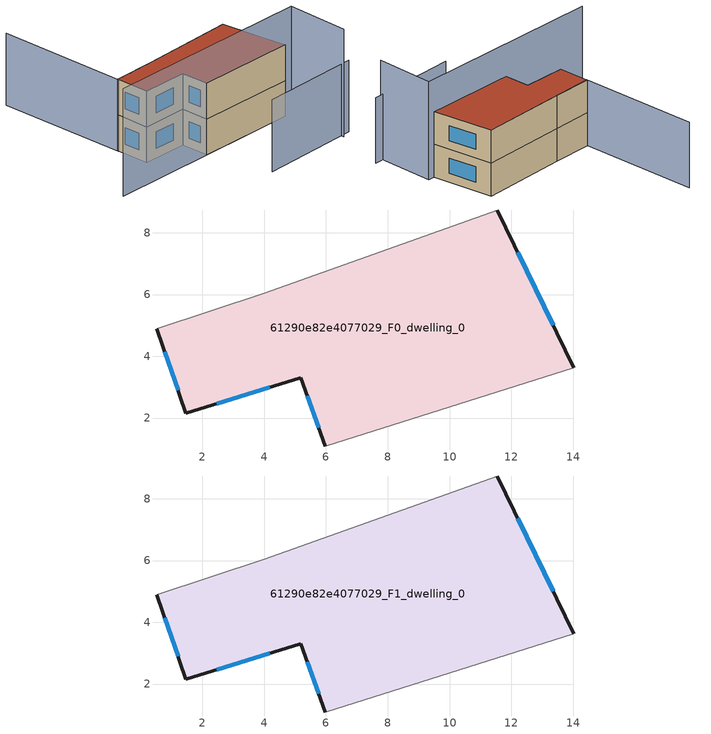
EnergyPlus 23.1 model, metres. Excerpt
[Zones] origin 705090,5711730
61290e82e4077029_F0_dwelling_0
 floor ground (EU_floor_Construction): 11.55,8.74 14.02,3.64 5.97,1.1 5.18,3.31 1.46,2.16 0.52,4.88 4,6.05 z0
 wall outside (EU_wall_Construction): 0.52,4.88 1.46,2.16 5.18,3.31 5.97,1.1 / 14.02,3.64 11.55,8.74 z0:3
 wall adiabatic (EU_wall_Construction): 11.55,8.74 4,6.05 0.52,4.88 / 5.97,1.1 14.02,3.64 z0:3
 window (EU_Window_Construction): 0.78,4.15 1.21,2.9 / 13.35,5.01 12.21,7.36 / 5.39,2.72 5.76,1.69 / 2.46,2.47 4.18,3 z0.81:2.19
61290e82e4077029_F1_dwelling_0
 floor to 61290e82e4077029_F0_dwelling_0 (EU_floor_Construction): 11.55,8.74 14.02,3.64 5.97,1.1 5.18,3.31 1.46,2.16 0.52,4.88 4,6.05 z3
 wall outside (EU_wall_Construction): 0.52,4.88 1.46,2.16 5.18,3.31 5.97,1.1 / 14.02,3.64 11.55,8.74 z3:6
 wall adiabatic (EU_wall_Construction): 11.55,8.74 4,6.05 0.52,4.88 / 5.97,1.1 14.02,3.64 z3:6
 window (EU_Window_Construction): 0.78,4.15 1.21,2.9 / 13.35,5.01 12.21,7.36 / 5.39,2.72 5.76,1.69 / 2.46,2.47 4.18,3 z3.81:5.19
 roof outside (EU_roof_Construction): 14.02,3.64 11.55,8.74 4,6.05 0.52,4.88 1.46,2.16 5.18,3.31 5.97,1.1 z6
shading: 8.95,-3.57 16.97,-0.79 / 11.55,8.74 0.53,4.81 / 0.53,4.81 -3.19,15.24 z0:6; -2.6,-1.6 14.64,3.83 / 14.64,3.83 16.25,-1.27 z0:9
[Building]
EU S2 Campaign: North Axis=0; Terrain=City; Solar Distribution=FullExterior
[Site:Location]
London: Latitude=51.5; Longitude=-0.5; Time Zone=0; Elevation=25
[SizingPeriod:WeatherFileDays]
AnnualSizingPeriod: Begin Month=1; Begin Day of Month=1; End Month=12; End Day of Month=31; Day of Week for Start Day=Monday; Use Weather File Daylight Saving Period=No; Use Weather File Rain and Snow Indicators=No
[MATERIAL]
EU_InternalMass_Material: Roughness=MediumRough; Thickness=0.1; Conductivity=1; Density=1800; Specific Heat=900; Thermal Absorptance=0.9; Solar Absorptance=0.7; Visible Absorptance=0.7
[MATERIAL:NOMASS] Roughness=MediumRough; Thermal Absorptance=0.9; Solar Absorptance=0.7; Visible Absorptance=0.7
Name | Thermal Resistance
EU_wall_NoMass | 0.555556
EU_roof_NoMass | 0.510204
EU_floor_NoMass | 1.68919
[WINDOWMATERIAL:SIMPLEGLAZINGSYSTEM]
EU_Window_SimpleGlazing: UFactor=3.96; Solar Heat Gain Coefficient=0.85; Visible Transmittance=0.85
[CONSTRUCTION]
EU_wall_Construction: EU_wall_NoMass
EU_roof_Construction: EU_roof_NoMass
EU_floor_Construction: EU_floor_NoMass
EU_Window_Construction: EU_Window_SimpleGlazing
EU_InternalMass_Construction: EU_InternalMass_Material
[ZONE] Type=1; Multiplier=1; Ceiling Height=autocalculate; Volume=167.495; Floor Area=autocalculate; Part of Total Floor Area=Yes
61290e82e4077029_F0_dwelling_0; 61290e82e4077029_F1_dwelling_0
[INTERNALMASS] Construction=EU_InternalMass_Construction; Surface Area=55.8318
Name | Zone or ZoneList
61290e82e4077029_F0_dwelling_0_EU_InternalMass | 61290e82e4077029_F0_dwelling_0
61290e82e4077029_F1_dwelling_0_EU_InternalMass | 61290e82e4077029_F1_dwelling_0
[OTHEREQUIPMENT] Fuel Type=Electricity; Design Level Calculation Method=Watts/Area; Power per Zone Floor Area=1; Fraction Latent=0; Fraction Radiant=0; Fraction Lost=0; Carbon Dioxide Generation Rate=0; EndUse Subcategory=EU_Step8_InternalGains
Name | Zone or ZoneList or Space or SpaceList | Schedule
EU_Step8_InternalGain_61290e82e4077029_F0_dwelling_0_f000 | 61290e82e4077029_F0_dwelling_0 | EU_Step8_GainSchedule_61290e82e4077029_F0_dwelling_0_f000
EU_Step8_InternalGain_61290e82e4077029_F1_dwelling_0_f000 | 61290e82e4077029_F1_dwelling_0 | EU_Step8_GainSchedule_61290e82e4077029_F1_dwelling_0_f000
[ZONEVENTILATION:DESIGNFLOWRATE] Schedule=EU_AlwaysOn; Design Flow Rate Calculation Method=AirChanges/Hour; Air Changes per Hour=0.48; Ventilation Type=Natural; Fan Pressure Rise=0; Fan Total Efficiency=1; Constant Term Coefficient=1; Temperature Term Coefficient=0; Velocity Term Coefficient=0; Velocity Squared Term Coefficient=0; Minimum Indoor Temperature=-100; Maximum Indoor Temperature=100; Delta Temperature=-100; Minimum Outdoor Temperature=-100; Maximum Outdoor Temperature=100; Maximum Wind Speed=40
Name | Zone or ZoneList or Space or SpaceList
EU_ConstantAir_61290e82e4077029_F0_dwelling_0 | 61290e82e4077029_F0_dwelling_0
EU_ConstantAir_61290e82e4077029_F1_dwelling_0 | 61290e82e4077029_F1_dwelling_0
[HVACTEMPLATE:THERMOSTAT] Constant Heating Setpoint=20; Constant Cooling Setpoint=50
EU_HeatOnly_61290e82e4077029_F0_dwelling_0; EU_HeatOnly_61290e82e4077029_F1_dwelling_0
[HVACTEMPLATE:ZONE:IDEALLOADSAIRSYSTEM] System Availability Schedule=EU_AlwaysOn; Maximum Heating Supply Air Temperature=50; Minimum Cooling Supply Air Temperature=13; Maximum Heating Supply Air Humidity Ratio=0.0156; Minimum Cooling Supply Air Humidity Ratio=0.0077; Heating Limit=NoLimit; Cooling Limit=NoLimit; Heating Availability Schedule=EU_AlwaysOn; Cooling Availability Schedule=EU_CoolingOff; Dehumidification Control Type=ConstantSensibleHeatRatio; Cooling Sensible Heat Ratio=0.7; Dehumidification Setpoint=60; Humidification Control Type=None; Humidification Setpoint=30; Outdoor Air Method=None; Outdoor Air Flow Rate per Person=0.00944; Outdoor Air Flow Rate per Zone Floor Area=0; Outdoor Air Flow Rate per Zone=0; Demand Controlled Ventilation Type=None; Outdoor Air Economizer Type=NoEconomizer; Heat Recovery Type=None; Sensible Heat Recovery Effectiveness=0.7; Latent Heat Recovery Effectiveness=0.65
Name | Template Thermostat
61290e82e4077029_F0_dwelling_0 | EU_HeatOnly_61290e82e4077029_F0_dwelling_0
61290e82e4077029_F1_dwelling_0 | EU_HeatOnly_61290e82e4077029_F1_dwelling_0
[SIZING:ZONE] Zone Cooling Design Supply Air Temperature Input Method=SupplyAirTemperature; Zone Cooling Design Supply Air Temperature=13; Zone Heating Design Supply Air Temperature Input Method=SupplyAirTemperature; Zone Heating Design Supply Air Temperature=50; Zone Cooling Design Supply Air Humidity Ratio=0.008; Zone Heating Design Supply Air Humidity Ratio=0.008; Cooling Design Air Flow Method=DesignDay; Cooling Design Air Flow Rate=0; Cooling Minimum Air Flow per Zone Floor Area=0.000762; Cooling Minimum Air Flow=0; Cooling Minimum Air Flow Fraction=0.2; Heating Design Air Flow Method=DesignDay; Heating Design Air Flow Rate=0; Heating Maximum Air Flow per Zone Floor Area=0.002032; Heating Maximum Air Flow=0.141576; Heating Maximum Air Flow Fraction=0.3; Account for Dedicated Outdoor Air System=No; Dedicated Outdoor Air System Control Strategy=NeutralSupplyAir; Dedicated Outdoor Air Low Setpoint Temperature for Design=autosize; Dedicated Outdoor Air High Setpoint Temperature for Design=autosize; Zone Load Sizing Method=Sensible Load Only No Latent Load; Zone Latent Cooling Design Supply Air Humidity Ratio Input Method=HumidityRatioDifference; Zone Cooling Design Supply Air Humidity Ratio Difference=0.005; Zone Latent Heating Design Supply Air Humidity Ratio Input Method=HumidityRatioDifference; Zone Humidification Design Supply Air Humidity Ratio Difference=0.005
61290e82e4077029_F0_dwelling_0; 61290e82e4077029_F1_dwelling_0
[SCHEDULE:CONSTANT]
Name | Hourly Value
EU_AlwaysOn | 1
EU_CoolingOff | 0
[SCHEDULE:FILE] Column Number=1; Rows to Skip at Top=0; Number of Hours of Data=8760; Column Separator=Comma; Interpolate to Timestep=No; Minutes per Item=60; Adjust Schedule for Daylight Savings=Yes
Name | File
EU_Step8_GainSchedule_61290e82e4077029_F0_dwelling_0_f000 | ../../schedules/61290e82e4077029/61290e82e4077029_F0_dwelling_0_f000_gain.csv
EU_Step8_GainSchedule_61290e82e4077029_F1_dwelling_0_f000 | ../../schedules/61290e82e4077029/61290e82e4077029_F1_dwelling_0_f000_gain.csv
